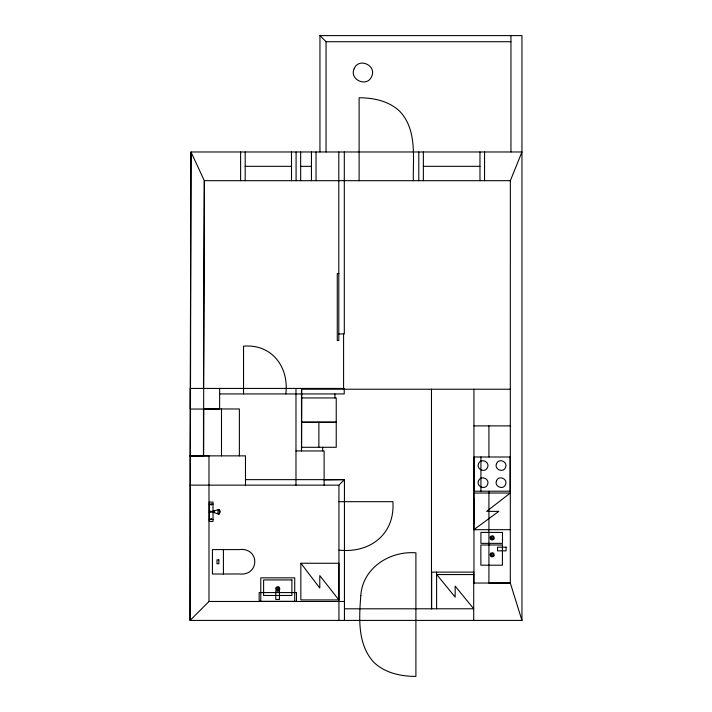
<?xml version="1.0" encoding="UTF-8"?>
<svg xmlns="http://www.w3.org/2000/svg" width="712" height="712" viewBox="0 0 712 712"><rect width="100%" height="100%" fill="white"/><g stroke="black" fill="none" stroke-linecap="round" stroke-linejoin="round"><path stroke-width="1.07" d="M344.439 601.471L208.99 601.471L190.051 620.419L190.976 151.976L204.335 180.688L203.49 455.947L190.051 455.903L190.976 151.976L521.949 151.976L510.344 180.688L510.308 583.039L521.949 620.419L190.051 620.419L190.051 455.867L245.48 455.867L245.48 485.139M203.49 388.432L204.335 180.688L510.344 180.688M190.051 485.139L338.939 485.139L344.439 479.639L245.48 479.639M473.827 529.692L498.809 511.367L486.652 511.367L510.29 493.033L473.827 493.033L473.827 529.692L510.29 529.692M278.125 590.898L279.887 589.136L279.264 587.24L278.125 586.617L276.238 587.24L275.615 588.379L276.238 590.266L277.368 590.898M324.12 479.924L344.439 479.639L344.439 620.419M223.417 574.023L239.152 573.97C259.871 576.266 260.04 547.11 239.152 549.593L212.425 549.593L212.425 574.023L223.417 574.023L223.417 549.593M319.946 151.976L319.946 35.6L521.949 35.6L521.949 620.419M319.946 35.6L326.052 41.714L510.949 41.714M245.195 166.332L291.502 166.332M300.66 166.332L311.455 166.332M423.364 166.332L479.968 166.332M338.805 273.63L337.274 273.63L337.274 340.541L338.805 340.541L338.805 151.976M338.805 333.964L344.305 333.964L344.305 151.976M510.344 389.224L301.737 389.224L301.505 450.936L301.479 388.432M219.634 393.932L344.216 393.932L344.216 388.432L190.255 388.432L190.255 409.044L219.634 409.044L219.634 388.432M301.55 397.946L336.233 397.946L336.233 447.287L301.505 447.287M473.934 425.883L510.308 425.883M295.978 450.936L324.12 450.936L324.12 485.139M190.051 455.903L208.99 455.903L208.99 601.471M338.939 501.684L392.882 501.675C395.196 534.205 369.911 553.536 338.939 550.127M209.292 504.176L213.022 504.123M209.292 510.958C213.102 512.729 216.199 509.454 219.412 509.525L220.293 511.572L219.412 514.046C216.199 514.126 213.111 510.842 209.292 512.613M209.292 519.457L213.022 519.457M436.598 574.557L473.711 574.557M473.711 583.039L510.344 583.039L488.922 583.092L488.922 491.2M338.85 599.913L300.847 599.913L300.847 563.254L338.85 563.254L338.85 599.913L319.786 575.599L319.786 588.059L300.909 563.254M344.439 608.804L473.711 608.778L455.155 586.109L455.155 597.11L436.598 574.379M510.949 35.6L510.949 151.976M488.922 425.883L488.922 456.962M484.552 151.976L484.552 180.688M480.929 456.962L480.929 491.2M479.968 151.976L479.968 180.688M474.076 499.139L474.076 523.462M473.934 389.224L473.961 583.039M473.711 620.419L473.711 572.119L431.659 572.137L431.659 608.796M436.598 572.119L436.598 608.796M431.472 389.224L431.472 608.804M423.364 151.976L423.364 180.688M418.79 151.976L418.79 180.688M413.325 180.688C412.871 157.583 417.294 129.842 399.77 111.321C388.957 101.051 373.613 97.758 359.115 97.766L359.115 180.688M343.584 333.964L343.584 388.432M338.939 485.139L338.939 620.419M334.925 394.012L334.925 397.946M326.052 41.714L326.052 151.976M322.652 447.287L322.652 450.936M318.887 422.216L318.887 447.287M316.039 151.976L316.039 180.688M311.455 151.976L311.455 180.688M301.559 394.012L301.55 447.287M300.66 151.976L300.66 180.688M296.085 151.976L296.085 180.688M295.978 388.432L295.978 485.139M294.724 601.409L294.724 577.841L260.779 577.841L260.779 601.409M291.502 151.976L291.502 180.688M285.797 393.932C289.241 367.223 271.859 343.718 243.548 346.183L243.548 393.932M245.195 151.976L245.195 180.688M240.612 151.976L240.612 180.688M239.374 455.867L239.374 408.973L203.623 408.973L203.623 455.867M221.494 408.973L221.494 455.867M214.187 510.958L214.187 512.613M213.022 510.958L213.022 502.102L209.292 502.102L209.292 521.407L213.022 521.407L213.022 512.613M203.49 409.044L203.49 455.867M360.797 595.686C359.07 618.185 357.362 644.565 373.916 662.4C385.076 673.009 400.927 676.409 415.906 676.4L415.906 552.823C389.793 550.714 362.542 567.953 360.797 595.686M354.131 68.806C349.04 79.691 367.285 87.985 371.744 76.255C376.844 65.371 358.599 57.085 354.131 68.806M478.526 463.646C475.928 469.208 485.255 473.444 487.542 467.455C490.141 461.892 480.814 457.647 478.526 463.646M478.526 480.751C475.928 486.323 485.255 490.55 487.542 484.561C490.141 478.998 480.814 474.753 478.526 480.751M496.522 463.646C493.923 469.208 503.251 473.444 505.529 467.455C508.137 461.883 498.809 457.647 496.522 463.646M496.522 480.751C493.923 486.314 503.251 490.559 505.529 484.561C508.137 478.998 498.809 474.762 496.522 480.751M211.5 518.541C211.571 520.508 210.111 518.078 211.5 518.541M219.501 512.159C217.035 519.698 217.89 503.179 219.501 512.159M211.188 504.176C210.156 505.369 212.158 505.413 211.188 504.176M276.888 587.889L276.888 589.616L278.615 589.616L278.615 587.889L276.888 587.889M490.666 536.376L490.043 537.507L490.666 539.402L491.805 540.025L493.692 539.402L494.315 538.263L493.692 536.376L492.553 535.753L490.666 536.376M491.316 537.026L491.316 538.753L493.042 538.753L493.042 537.026L491.316 537.026M490.666 553.313L490.043 554.443L490.666 556.339L491.805 556.962L493.692 556.339L494.315 555.2L493.692 553.313L492.553 552.69L490.666 553.313M491.316 553.963L491.316 555.689L493.042 555.689L493.042 553.963L491.316 553.963M336.233 422.207L301.55 422.207L336.233 422.216M510.095 456.997L474.041 456.997L474.041 491.209L510.095 491.209L510.095 456.997M502.485 532.425L480.912 532.425L480.912 543.354L502.485 543.354L502.485 532.425M502.423 544.991L480.858 544.991L480.858 565.203L502.423 565.203L502.423 544.991M506.072 547.181L497.519 547.181L497.519 550.848L506.072 550.848L506.072 547.181M218.842 559.863L216.991 559.863L216.991 563.753L218.842 563.753L218.842 559.863M291.893 579.924L263.609 579.924L263.609 595.481L291.893 595.481L291.893 579.924M279.451 590.898L275.784 590.898L275.784 599.451L279.451 599.451L279.451 590.898M296.486 592.58L259.159 592.58L259.159 601.355L296.486 601.355L296.486 592.58"/></g></svg>
